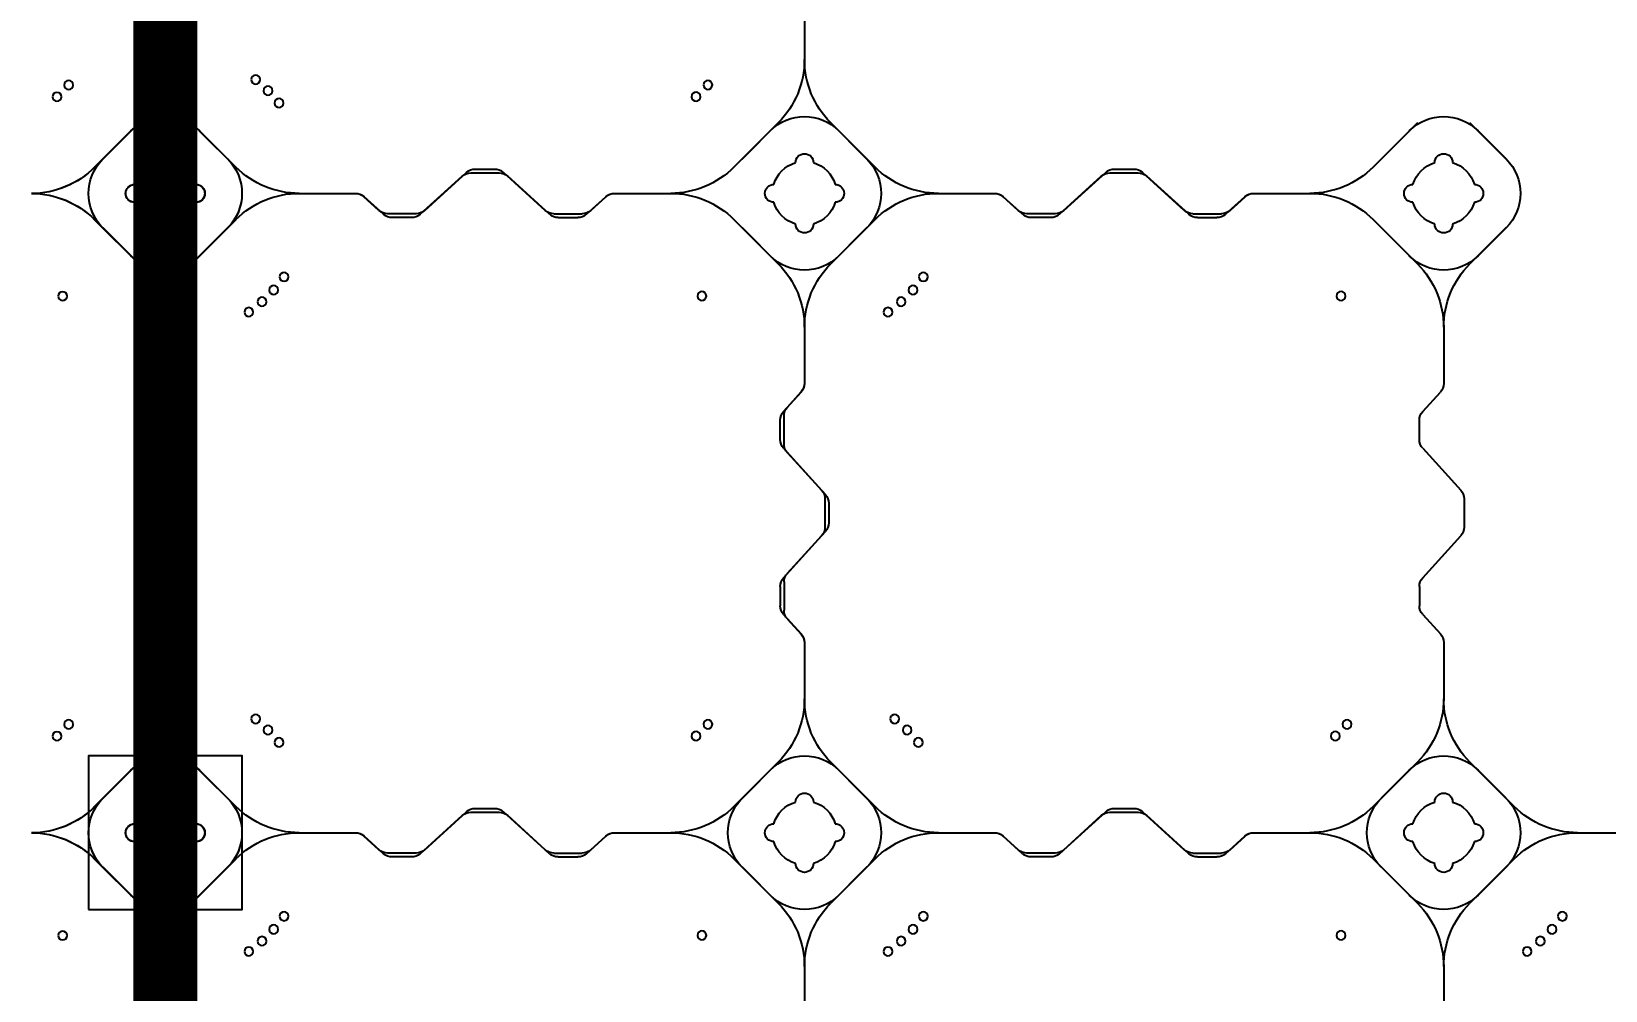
# Model space of a CAD drawing. Header units: millimetres. Extents: x -1612139 to -1260738, y 1141106 to 1536160.
# Drawn here: x -1323124 to -1321892, y 1256188 to 1256938 of the extents above; entities that cross this region are included whole.
import ezdxf

# ---------------------------------------------------------------- set-up
doc = ezdxf.new("R2010")
doc.units = ezdxf.units.MM
doc.header["$LTSCALE"] = 10
doc.layers.get('0').update_dxf_attribs({"linetype": 'CONTINUOUS'})
doc.layers.get('DEFPOINTS').update_dxf_attribs({"linetype": 'CONTINUOUS'})
doc.layers.add('W-FLOAT_BOWL浮筒', color=253, linetype='CONTINUOUS')
doc.styles.add('STANDARD_T3', font='simplex.shx', dxfattribs={"width": 0.7, "bigfont": 'gbcbig.shx'})
doc.dimstyles.new('W&&200', dxfattribs={"dimtxt": 700, "dimasz": 200, "dimexe": 500, "dimexo": 600, "dimgap": 200, "dimtad": 1, "dimdec": 0, "dimzin": 0, "dimdsep": 46, "dimtxsty": 'STANDARD_T3', "dimcen": 0.09, "dimclrd": 1, "dimclre": 1, "dimclrt": 7, "dimazin": 2, "dimtfac": 1, "dimtdec": 0, "dimtix": 1, "dimtmove": 2, "dimatfit": 3, "dimfxl": 100, "dimtolj": 1, "dimtzin": 0, "dimarcsym": 0})

# ---------------------------------------------------------------- blocks, each defined once
blk = doc.blocks.new('蓝色')
at = {"layer": 'W-FLOAT_BOWL浮筒', "color": 5}
for p, q in [((10006.3, -394.9), (10006.3, -350.9)), ((10006.3, -394.9), (10006.3, -351.1)), ((9951.1, -479.1), (9985.8, -444.4)), ((9979.5, -450.8), (9951.2, -479.1)), ((9957.5, -472.8), (9985.8, -444.5)), ((9957.5, -472.7), (9979.4, -450.8)), ((10061.6, -479.1), (10026.8, -444.4)), ((10055.2, -472.8), (10026.8, -444.5)), ((10033.2, -450.8), (10055.2, -472.7)), ((10033.2, -450.8), (10061.5, -479.1)), ((9985.8, -554.9), (9951.1, -520.1)), ((9979.5, -548.4), (9951.2, -520.1)), ((9979.4, -548.4), (9957.5, -526.5)), ((9957.5, -526.5), (9985.8, -554.8)), ((10026.8, -554.9), (10061.6, -520.1)), ((10055.2, -526.5), (10026.8, -554.8)), ((10033.2, -548.4), (10061.5, -520.1)), ((10055.2, -526.5), (10033.2, -548.4)), ((10006.3, -648.4), (10006.3, -604.2)), ((10006.3, -648.2), (10006.3, -604.2)), ((9989.9, -670.3), (10003.7, -655.1)), ((9992.9, -666.8), (10003.7, -654.9)), ((9987.3, -692.3), (9987.3, -677)), ((9990.3, -695.8), (9990.3, -673.5)), ((9989.9, -699), (10019.7, -731.8)), ((9992.9, -702.5), (10022.7, -735.3)), ((10022.3, -760.8), (10022.3, -738.5)), ((10025.3, -757.3), (10025.3, -742)), ((9989.9, -800.3), (10019.7, -767.5)), ((9992.9, -796.8), (10022.7, -764)), ((9987.3, -807), (9987.3, -822.3)), ((9990.3, -803.5), (9990.3, -825.8)), ((9989.9, -829), (10003.7, -844.2)), ((9992.9, -832.5), (10003.7, -844.4)), ((10006.3, -894.9), (10006.3, -850.9)), ((10006.3, -894.9), (10006.3, -851.1)), ((9951.1, -979.1), (9985.8, -944.4)), ((9957.5, -972.8), (9985.8, -944.5)), ((10061.6, -979.1), (10026.8, -944.4)), ((10055.2, -972.8), (10026.8, -944.5)), ((9979.5, -950.8), (9951.2, -979.1)), ((9957.5, -972.7), (9979.4, -950.8)), ((10033.2, -950.8), (10055.2, -972.7)), ((10033.2, -950.8), (10061.5, -979.1)), ((9985.8, -1054.9), (9951.1, -1020.1)), ((9979.5, -1048.4), (9951.2, -1020.1)), ((10026.8, -1054.9), (10061.6, -1020.1)), ((10033.2, -1048.4), (10061.5, -1020.1)), ((9979.4, -1048.4), (9957.5, -1026.5)), ((9957.5, -1026.5), (9985.8, -1054.8)), ((10055.2, -1026.5), (10026.8, -1054.8)), ((10055.2, -1026.5), (10033.2, -1048.4)), ((10006.3, -1148.4), (10006.3, -1104.2)), ((10006.3, -1148.2), (10006.3, -1104.2))]:
    blk.add_line(p, q, dxfattribs=at)
for centre in [(9926, -419.3), (9921.6, -575.2), (9930.8, -584.4), (9926, -919.3), (9921.6, -1075.2), (9930.8, -1084.4)]:
    blk.add_circle(centre, 3.5, dxfattribs=at)
for centre, radius, start, end in [((9936.3, -394.9), 70, 315, 0), ((9936.3, -395), 70, 315, 0), ((10076.3, -394.9), 70, 180, 225), ((10076.3, -395), 70, 180, 225), ((10006.3, -477.7), 38, 45, 135), ((10006.4, -477.7), 38, 45, 135), ((9901.6, -429.6), 70, 270, 315), ((9901.7, -429.6), 70, 270, 315), ((9984.4, -499.6), 38, 135, 225), ((9984.4, -499.7), 38, 135, 225), ((10006.3, -499.6), 25, 106.2602, 163.7398), ((10006.3, -499.6), 25, 106.2602, 163.7398), ((10006.3, -499.6), 25, 106.2602, 163.7398), ((10006.3, -499.6), 25, 106.2602, 163.7398), ((10006.3, -475.6), 7, 0, 180), ((10006.3, -475.6), 7, 0, 180), ((10006.3, -475.6), 7, 0, 180), ((10006.3, -475.6), 7, 0, 180), ((10006.3, -499.6), 25, 16.2602, 73.7398), ((10006.3, -499.6), 25, 16.2602, 73.7398), ((10006.3, -499.6), 25, 16.2602, 73.7398), ((10006.3, -499.6), 25, 16.2602, 73.7398), ((10028.3, -499.6), 38, 315, 45), ((10028.3, -499.7), 38, 315, 45), ((9901.6, -569.6), 70, 45, 90), ((9901.7, -569.6), 70, 45, 90), ((9982.3, -499.6), 7, 90, 270), ((9982.3, -499.6), 7, 90, 270), ((9982.3, -499.6), 7, 90, 270), ((9982.3, -499.6), 7, 90, 270), ((10030.3, -499.6), 7, 270, 90), ((10030.3, -499.6), 7, 270, 90), ((10030.3, -499.6), 7, 270, 90), ((10030.3, -499.6), 7, 270, 90), ((10006.3, -499.6), 25, 196.2602, 253.7398), ((10006.3, -499.6), 25, 196.2602, 253.7398), ((10006.3, -499.6), 25, 196.2602, 253.7398), ((10006.3, -499.6), 25, 196.2602, 253.7398), ((10006.3, -499.6), 25, 286.2602, 343.7398), ((10006.3, -499.6), 25, 286.2602, 343.7398), ((10006.3, -499.6), 25, 286.2602, 343.7398), ((10006.3, -499.6), 25, 286.2602, 343.7398), ((10006.3, -523.6), 7, 180, 0), ((10006.3, -523.6), 7, 180, 0), ((10006.3, -523.6), 7, 180, 0), ((10006.3, -523.6), 7, 180, 0), ((10006.3, -521.6), 38, 225, 315), ((10006.4, -521.6), 38, 225, 315), ((9936.3, -604.3), 70, 0, 45), ((9936.3, -604.3), 70, 0, 45), ((10076.3, -604.3), 70, 135, 180), ((10076.3, -604.3), 70, 135, 180), ((9996.3, -648.2), 10, 317.7263, 0), ((9996.3, -648.4), 10, 317.7263, 0), ((9997.3, -677), 10, 137.7263, 180), ((10000.3, -673.5), 10, 137.7263, 180), ((9997.3, -692.3), 10, 180, 222.2737), ((10000.3, -695.8), 10, 180, 222.2737), ((10012.3, -738.5), 10, 0, 42.2737), ((10015.3, -742), 10, 0, 42.2737), ((10012.3, -760.8), 10, 317.7263, 0), ((10015.3, -757.3), 10, 317.7263, 0), ((9997.3, -807), 10, 137.7263, 180), ((10000.3, -803.5), 10, 137.7263, 180), ((9997.3, -822.3), 10, 180, 222.2737), ((10000.3, -825.8), 10, 180, 222.2737), ((9996.3, -850.9), 10, 0, 42.2737), ((9996.3, -851.1), 10, 0, 42.2737), ((9936.3, -894.9), 70, 315, 0), ((9936.3, -895), 70, 315, 0), ((10076.3, -894.9), 70, 180, 225), ((10076.3, -895), 70, 180, 225), ((10006.3, -977.7), 38, 45, 135), ((10006.4, -977.7), 38, 45, 135), ((9984.4, -999.6), 38, 135, 225), ((10006.3, -975.6), 7, 0, 180), ((10006.3, -975.6), 7, 0, 180), ((10006.3, -975.6), 7, 0, 180), ((10006.3, -975.6), 7, 0, 180), ((10028.3, -999.6), 38, 315, 45), ((9901.6, -929.6), 70, 270, 315), ((9901.7, -929.6), 70, 270, 315), ((9984.4, -999.7), 38, 135, 225), ((10006.3, -999.6), 25, 106.2602, 163.7398), ((10006.3, -999.6), 25, 106.2602, 163.7398), ((10006.3, -999.6), 25, 106.2602, 163.7398), ((10006.3, -999.6), 25, 106.2602, 163.7398), ((10006.3, -999.6), 25, 16.2602, 73.7398), ((10006.3, -999.6), 25, 16.2602, 73.7398), ((10006.3, -999.6), 25, 16.2602, 73.7398), ((10006.3, -999.6), 25, 16.2602, 73.7398), ((10028.3, -999.7), 38, 315, 45), ((9982.3, -999.6), 7, 90, 270), ((9982.3, -999.6), 7, 90, 270), ((9982.3, -999.6), 7, 90, 270), ((9982.3, -999.6), 7, 90, 270), ((10030.3, -999.6), 7, 270, 90), ((10030.3, -999.6), 7, 270, 90), ((10030.3, -999.6), 7, 270, 90), ((10030.3, -999.6), 7, 270, 90), ((9901.6, -1069.6), 70, 45, 90), ((9901.7, -1069.6), 70, 45, 90), ((10006.3, -999.6), 25, 196.2602, 253.7398), ((10006.3, -999.6), 25, 196.2602, 253.7398), ((10006.3, -999.6), 25, 196.2602, 253.7398), ((10006.3, -999.6), 25, 196.2602, 253.7398), ((10006.3, -999.6), 25, 286.2602, 343.7398), ((10006.3, -999.6), 25, 286.2602, 343.7398), ((10006.3, -999.6), 25, 286.2602, 343.7398), ((10006.3, -999.6), 25, 286.2602, 343.7398), ((10006.3, -1023.6), 7, 180, 0), ((10006.3, -1023.6), 7, 180, 0), ((10006.3, -1023.6), 7, 180, 0), ((10006.3, -1023.6), 7, 180, 0), ((10006.3, -1021.6), 38, 225, 315), ((10006.4, -1021.6), 38, 225, 315), ((9936.3, -1104.3), 70, 0, 45), ((9936.3, -1104.3), 70, 0, 45), ((10076.3, -1104.3), 70, 135, 180), ((10076.3, -1104.3), 70, 135, 180)]:
    blk.add_arc(centre, radius, start, end, dxfattribs=at)
blk = doc.blocks.new('橙色')
at = {"layer": 'W-FLOAT_BOWL浮筒', "color": 30}
for p, q in [((10500, 104.7), (10500, 148.5)), ((11000, 104.7), (11000, 148.7)), ((11000, 104.7), (11000, 148.5)), ((11500, 104.7), (11500, 148.7)), ((11500, 104.7), (11500, 148.5)), ((10451.2, 26.8), (10479.5, 55.2)), ((10555.2, 20.5), (10520.5, 55.2)), ((10944.8, 20.5), (10979.5, 55.2)), ((10951.2, 26.8), (10979.5, 55.2)), ((11048.8, 26.8), (11020.5, 55.2)), ((11055.2, 20.5), (11020.5, 55.2)), ((11444.8, 20.5), (11479.5, 55.2)), ((11451.2, 26.8), (11479.5, 55.2)), ((11548.8, 26.8), (11520.5, 55.2)), ((11555.2, 20.5), (11520.5, 55.2)), ((10451.2, 26.9), (10473.1, 48.8)), ((10526.8, 48.8), (10555.2, 20.5)), ((10973.2, 48.8), (10944.8, 20.5)), ((10973.2, 48.8), (10944.8, 20.5)), ((10951.2, 26.9), (10973.1, 48.8)), ((11026.8, 48.8), (11055.2, 20.5)), ((11026.9, 48.8), (11048.8, 26.9)), ((11026.9, 48.8), (11048.8, 26.9)), ((11473.2, 48.8), (11444.8, 20.5)), ((11526.9, 48.8), (11548.8, 26.9)), ((10667.1, 13.4), (10655.3, 2.6)), ((10670.6, 16.4), (10655.5, 2.6)), ((10696.1, 16), (10673.9, 16)), ((10692.6, 19), (10677.4, 19)), ((10699.4, 16.4), (10732.1, -13.4)), ((10702.9, 13.4), (10735.6, -16.4)), ((10797.1, 13.4), (10764.4, -16.4)), ((10800.6, 16.4), (10767.9, -13.4)), ((10803.9, 16), (10826.1, 16)), ((10807.4, 19), (10822.6, 19)), ((10829.4, 16.4), (10844.5, 2.6)), ((10832.9, 13.4), (10844.7, 2.6)), ((11167.1, 13.4), (11155.3, 2.6)), ((11170.6, 16.4), (11155.5, 2.6)), ((11196.1, 16), (11173.9, 16)), ((11192.6, 19), (11177.4, 19)), ((11199.4, 16.4), (11232.1, -13.4)), ((11202.9, 13.4), (11235.6, -16.4)), ((11297.1, 13.4), (11264.4, -16.4)), ((11300.6, 16.4), (11267.9, -13.4)), ((11303.9, 16), (11326.1, 16)), ((11307.4, 19), (11322.6, 19)), ((11329.4, 16.4), (11344.5, 2.6)), ((11332.9, 13.4), (11344.7, 2.6)), ((10604.6, 0), (10648.7, 0)), ((10604.6, 0), (10648.5, 0)), ((10851.3, 0), (10895.3, 0)), ((10851.5, 0), (10895.3, 0)), ((11104.6, 0), (11148.7, 0)), ((11104.6, 0), (11148.5, 0)), ((11351.3, 0), (11395.3, 0)), ((11351.5, 0), (11395.3, 0)), ((11604.6, 0), (11648.7, 0)), ((10520.5, -55.2), (10555.2, -20.5)), ((10526.8, -48.8), (10555.2, -20.5)), ((10738.9, -16), (10761.1, -16)), ((10742.4, -19), (10757.6, -19)), ((10973.2, -48.8), (10944.8, -20.5)), ((10979.5, -55.2), (10944.8, -20.5)), ((10979.5, -55.2), (10944.8, -20.5)), ((11020.5, -55.2), (11055.2, -20.5)), ((11026.8, -48.8), (11055.2, -20.5)), ((11238.9, -16), (11261.1, -16)), ((11242.4, -19), (11257.6, -19)), ((11473.2, -48.8), (11444.8, -20.5)), ((11479.5, -55.2), (11444.8, -20.5)), ((11526.8, -48.8), (11555.2, -20.5)), ((10451.2, -26.8), (10479.5, -55.2)), ((10473.1, -48.8), (10451.2, -26.9)), ((10951.2, -26.8), (10979.5, -55.2)), ((10973.1, -48.8), (10951.2, -26.9)), ((11048.8, -26.8), (11020.5, -55.2)), ((11048.8, -26.8), (11020.5, -55.2)), ((11048.8, -26.9), (11026.9, -48.8)), ((11473.1, -48.8), (11451.2, -26.9)), ((11548.8, -26.8), (11520.5, -55.2)), ((11548.8, -26.9), (11526.9, -48.8)), ((10500, -148.5), (10500, -104.6)), ((11000, -148.7), (11000, -104.6)), ((11000, -148.7), (11000, -104.6)), ((11000, -148.5), (11000, -104.6)), ((11500, -148.7), (11500, -104.6)), ((10486.6, -167.1), (10497.4, -155.3)), ((10983.6, -170.6), (10997.4, -155.5)), ((10983.6, -170.6), (10997.4, -155.5)), ((10986.6, -167.1), (10997.4, -155.3)), ((11483.6, -170.6), (11497.4, -155.5)), ((10484, -196.1), (10484, -173.9)), ((10981, -192.6), (10981, -177.4)), ((10981, -192.6), (10981, -177.4)), ((10984, -196.1), (10984, -173.9)), ((11481, -192.6), (11481, -177.4)), ((10486.6, -202.9), (10516.4, -235.6)), ((10983.6, -199.4), (11013.4, -232.1)), ((10983.6, -199.4), (11013.4, -232.1)), ((10986.6, -202.9), (11016.4, -235.6)), ((11483.6, -199.4), (11513.4, -232.1)), ((10519, -257.6), (10519, -242.4)), ((11016, -261.1), (11016, -238.9)), ((11016, -261.1), (11016, -238.9)), ((11019, -257.6), (11019, -242.4)), ((11516, -261.1), (11516, -238.9)), ((10486.6, -297.1), (10516.4, -264.4)), ((10983.6, -300.6), (11013.4, -267.9)), ((10983.6, -300.6), (11013.4, -267.9)), ((10986.6, -297.1), (11016.4, -264.4)), ((11483.6, -300.6), (11513.4, -267.9)), ((10484, -303.9), (10484, -326.1)), ((10981, -307.4), (10981, -322.6)), ((10981, -307.4), (10981, -322.6)), ((10984, -303.9), (10984, -326.1)), ((11481, -307.4), (11481, -322.6)), ((10983.6, -329.4), (10997.4, -344.5)), ((10983.6, -329.4), (10997.4, -344.5)), ((11483.6, -329.4), (11497.4, -344.5)), ((10486.6, -332.9), (10497.4, -344.7)), ((10986.6, -332.9), (10997.4, -344.7)), ((10500, -395.3), (10500, -351.5)), ((11000, -395.3), (11000, -351.3)), ((11000, -395.3), (11000, -351.3)), ((11000, -395.3), (11000, -351.5)), ((11500, -395.3), (11500, -351.3)), ((10451.2, -473.2), (10479.5, -444.8)), ((10451.2, -473.1), (10473.1, -451.2)), ((10555.2, -479.5), (10520.5, -444.8)), ((10526.8, -451.2), (10555.2, -479.5)), ((10944.8, -479.5), (10979.5, -444.8)), ((10944.8, -479.5), (10979.5, -444.8)), ((10973.2, -451.2), (10944.8, -479.5)), ((10951.2, -473.2), (10979.5, -444.8)), ((10951.2, -473.1), (10973.1, -451.2)), ((11048.8, -473.2), (11020.5, -444.8)), ((11048.8, -473.2), (11020.5, -444.8)), ((11055.2, -479.5), (11020.5, -444.8)), ((11026.8, -451.2), (11055.2, -479.5)), ((11026.9, -451.2), (11048.8, -473.1)), ((11444.8, -479.5), (11479.5, -444.8)), ((11473.2, -451.2), (11444.8, -479.5)), ((11548.8, -473.2), (11520.5, -444.8)), ((11526.9, -451.2), (11548.8, -473.1)), ((10667.1, -486.6), (10655.3, -497.4)), ((10670.6, -483.6), (10655.5, -497.4)), ((10696.1, -484), (10673.9, -484)), ((10692.6, -481), (10677.4, -481)), ((10699.4, -483.6), (10732.1, -513.4)), ((10702.9, -486.6), (10735.6, -516.4)), ((10797.1, -486.6), (10764.4, -516.4)), ((10800.6, -483.6), (10767.9, -513.4)), ((10803.9, -484), (10826.1, -484)), ((10807.4, -481), (10822.6, -481)), ((10829.4, -483.6), (10844.5, -497.4)), ((10832.9, -486.6), (10844.7, -497.4)), ((11167.1, -486.6), (11155.3, -497.4)), ((11170.6, -483.6), (11155.5, -497.4)), ((11196.1, -484), (11173.9, -484)), ((11192.6, -481), (11177.4, -481)), ((11199.4, -483.6), (11232.1, -513.4)), ((11202.9, -486.6), (11235.6, -516.4)), ((11297.1, -486.6), (11264.4, -516.4)), ((11300.6, -483.6), (11267.9, -513.4)), ((11303.9, -484), (11326.1, -484)), ((11307.4, -481), (11322.6, -481)), ((11329.4, -483.6), (11344.5, -497.4)), ((11332.9, -486.6), (11344.7, -497.4)), ((10604.6, -500), (10648.7, -500)), ((10604.6, -500), (10648.5, -500)), ((10851.3, -500), (10895.3, -500)), ((10851.5, -500), (10895.3, -500)), ((11104.6, -500), (11148.7, -500)), ((11104.6, -500), (11148.5, -500)), ((11351.3, -500), (11395.3, -500)), ((11351.5, -500), (11395.3, -500)), ((10738.9, -516), (10761.1, -516)), ((11238.9, -516), (11261.1, -516)), ((10451.2, -526.8), (10479.5, -555.2)), ((10473.1, -548.8), (10451.2, -526.9)), ((10520.5, -555.2), (10555.2, -520.5)), ((10526.8, -548.8), (10555.2, -520.5)), ((10742.4, -519), (10757.6, -519)), ((10973.2, -548.8), (10944.8, -520.5)), ((10979.5, -555.2), (10944.8, -520.5)), ((10973.2, -548.8), (10944.8, -520.5)), ((10951.2, -526.8), (10979.5, -555.2)), ((10973.1, -548.8), (10951.2, -526.9)), ((11020.5, -555.2), (11055.2, -520.5)), ((11048.8, -526.8), (11020.5, -555.2)), ((11026.8, -548.8), (11055.2, -520.5)), ((11048.8, -526.9), (11026.9, -548.8)), ((11048.8, -526.9), (11026.9, -548.8)), ((11242.4, -519), (11257.6, -519)), ((11473.2, -548.8), (11444.8, -520.5)), ((11479.5, -555.2), (11444.8, -520.5)), ((11548.8, -526.8), (11520.5, -555.2)), ((11548.8, -526.9), (11526.9, -548.8)), ((10500, -648.5), (10500, -604.6)), ((11000, -648.7), (11000, -604.6))]:
    blk.add_line(p, q, dxfattribs=at)
for centre in [(10565.3, 92.9), (10575.6, 84.8), (11065.3, 92.9), (11075.6, 84.8), (11565.3, 92.9), (11575.6, 84.8), (10584.8, 75.6), (10919.7, 80.3), (11084.8, 75.6), (11419.7, 80.3), (11584.8, 75.6), (10592.9, 65.3), (11092.9, 65.3), (11592.9, 65.3), (10589, -70.6), (10915.2, -75.6), (11089, -70.6), (11415.2, -75.6), (10570.6, -89), (10580.3, -80.3), (10924.4, -84.8), (11070.6, -89), (11080.3, -80.3), (11424.4, -84.8), (10565.3, -407.1), (11065.3, -407.1), (10575.6, -415.2), (10919.7, -419.7), (11075.6, -415.2), (11419.7, -419.7), (10584.8, -424.4), (11084.8, -424.4), (10592.9, -434.7), (11092.9, -434.7), (10580.3, -580.3), (10589, -570.6), (10915.2, -575.6), (10570.6, -589), (10924.4, -584.8)]:
    blk.add_circle(centre, 3.5, dxfattribs=at)
for centre, radius, start, end in [((10430, 104.7), 70, 315, 0), ((10570, 104.7), 70, 180, 225), ((10930, 104.7), 70, 315, 0), ((10930, 104.7), 70, 315, 0), ((11070, 104.7), 70, 180, 225), ((11070, 104.7), 70, 180, 225), ((11430, 104.7), 70, 315, 0), ((11430, 104.7), 70, 315, 0), ((11570, 104.7), 70, 180, 225), ((11570, 104.7), 70, 180, 225), ((10500, 22), 38, 45, 135), ((11000, 22), 38, 45, 135), ((11000, 22), 38, 45, 135), ((11000, 22), 38, 45, 135), ((11500, 22), 38, 45, 135), ((10478, 0), 38, 135, 225), ((10478, 0), 38, 135, 225), ((10500, 24), 7, 0, 180), ((10500, 24), 7, 0, 180), ((10978, 0), 38, 135, 225), ((11000, 24), 7, 0, 180), ((11000, 24), 7, 0, 180), ((11000, 24), 7, 0, 180), ((11000, 24), 7, 0, 180), ((11000, 24), 7, 0, 180), ((11022, 0), 38, 315, 45), ((11022, 0), 38, 315, 45), ((11022, 0), 38, 315, 45), ((11478, 0), 38, 135, 225), ((11500, 24), 7, 0, 180), ((11500, 24), 7, 0, 180), ((11500, 24), 7, 0, 180), ((11522, 0), 38, 315, 45), ((11522, 0), 38, 315, 45), ((10500, 0), 25, 106.2602, 163.7398), ((10500, 0), 25, 106.2602, 163.7398), ((10500, 0), 25, 16.2602, 73.7398), ((10500, 0), 25, 16.2602, 73.7398), ((10604.7, 70), 70, 225, 270), ((10604.7, 70), 70, 225, 270), ((10673.9, 6), 10, 90, 132.2737), ((10677.4, 9), 10, 90, 132.2737), ((10692.6, 9), 10, 47.7263, 90), ((10696.1, 6), 10, 47.7263, 90), ((10803.9, 6), 10, 90, 132.2737), ((10807.4, 9), 10, 90, 132.2737), ((10822.6, 9), 10, 47.7263, 90), ((10826.1, 6), 10, 47.7263, 90), ((10895.3, 70), 70, 270, 315), ((10895.3, 70), 70, 270, 315), ((11000, 0), 25, 106.2602, 163.7398), ((11000, 0), 25, 106.2602, 163.7398), ((11000, 0), 25, 106.2602, 163.7398), ((11000, 0), 25, 106.2602, 163.7398), ((11000, 0), 25, 106.2602, 163.7398), ((11000, 0), 25, 16.2602, 73.7398), ((11000, 0), 25, 16.2602, 73.7398), ((11000, 0), 25, 16.2602, 73.7398), ((11000, 0), 25, 16.2602, 73.7398), ((11000, 0), 25, 16.2602, 73.7398), ((11104.7, 70), 70, 225, 270), ((11104.7, 70), 70, 225, 270), ((11173.9, 6), 10, 90, 132.2737), ((11177.4, 9), 10, 90, 132.2737), ((11192.6, 9), 10, 47.7263, 90), ((11196.1, 6), 10, 47.7263, 90), ((11303.9, 6), 10, 90, 132.2737), ((11307.4, 9), 10, 90, 132.2737), ((11322.6, 9), 10, 47.7263, 90), ((11326.1, 6), 10, 47.7263, 90), ((11395.3, 70), 70, 270, 315), ((11395.3, 70), 70, 270, 315), ((11500, 0), 25, 106.2602, 163.7398), ((11500, 0), 25, 106.2602, 163.7398), ((11500, 0), 25, 106.2602, 163.7398), ((11500, 0), 25, 16.2602, 73.7398), ((11500, 0), 25, 16.2602, 73.7398), ((11500, 0), 25, 16.2602, 73.7398), ((11604.7, 70), 70, 225, 270), ((10476, 0), 7, 90, 270), ((10476, 0), 7, 90, 270), ((10524, 0), 7, 270, 90), ((10524, 0), 7, 270, 90), ((10604.7, -70), 70, 90, 135), ((10604.7, -70), 70, 90, 135), ((10648.5, 10), 10, 270, 312.2737), ((10648.7, 10), 10, 270, 312.2737), ((10851.3, 10), 10, 227.7263, 270), ((10851.5, 10), 10, 227.7263, 270), ((10895.3, -70), 70, 45, 90), ((10895.3, -70), 70, 45, 90), ((10976, 0), 7, 90, 270), ((10976, 0), 7, 90, 270), ((10976, 0), 7, 90, 270), ((10976, 0), 7, 90, 270), ((10976, 0), 7, 90, 270), ((11024, 0), 7, 270, 90), ((11024, 0), 7, 270, 90), ((11024, 0), 7, 270, 90), ((11024, 0), 7, 270, 90), ((11024, 0), 7, 270, 90), ((11104.7, -70), 70, 90, 135), ((11104.7, -70), 70, 90, 135), ((11148.5, 10), 10, 270, 312.2737), ((11148.7, 10), 10, 270, 312.2737), ((11351.3, 10), 10, 227.7263, 270), ((11351.5, 10), 10, 227.7263, 270), ((11395.3, -70), 70, 45, 90), ((11395.3, -70), 70, 45, 90), ((11476, 0), 7, 90, 270), ((11476, 0), 7, 90, 270), ((11476, 0), 7, 90, 270), ((11524, 0), 7, 270, 90), ((11524, 0), 7, 270, 90), ((11524, 0), 7, 270, 90), ((11604.7, -70), 70, 90, 135), ((10500, 0), 25, 196.2602, 253.7398), ((10500, 0), 25, 196.2602, 253.7398), ((10500, 0), 25, 286.2602, 343.7398), ((10500, 0), 25, 286.2602, 343.7398), ((11000, 0), 25, 196.2602, 253.7398), ((11000, 0), 25, 196.2602, 253.7398), ((11000, 0), 25, 196.2602, 253.7398), ((11000, 0), 25, 196.2602, 253.7398), ((11000, 0), 25, 196.2602, 253.7398), ((11000, 0), 25, 286.2602, 343.7398), ((11000, 0), 25, 286.2602, 343.7398), ((11000, 0), 25, 286.2602, 343.7398), ((11000, 0), 25, 286.2602, 343.7398), ((11000, 0), 25, 286.2602, 343.7398), ((11500, 0), 25, 196.2602, 253.7398), ((11500, 0), 25, 196.2602, 253.7398), ((11500, 0), 25, 196.2602, 253.7398), ((11500, 0), 25, 286.2602, 343.7398), ((11500, 0), 25, 286.2602, 343.7398), ((11500, 0), 25, 286.2602, 343.7398), ((10500, -24), 7, 180, 0), ((10500, -24), 7, 180, 0), ((10738.9, -6), 10, 227.7263, 270), ((10742.4, -9), 10, 227.7263, 270), ((10757.6, -9), 10, 270, 312.2737), ((10761.1, -6), 10, 270, 312.2737), ((11000, -24), 7, 180, 0), ((11000, -24), 7, 180, 0), ((11000, -24), 7, 180, 0), ((11000, -24), 7, 180, 0), ((11000, -24), 7, 180, 0), ((11238.9, -6), 10, 227.7263, 270), ((11242.4, -9), 10, 227.7263, 270), ((11257.6, -9), 10, 270, 312.2737), ((11261.1, -6), 10, 270, 312.2737), ((11500, -24), 7, 180, 0), ((11500, -24), 7, 180, 0), ((11500, -24), 7, 180, 0), ((10500, -22), 38, 225, 315), ((11000, -22), 38, 225, 315), ((11000, -22), 38, 225, 315), ((11500, -22), 38, 225, 315), ((11500, -22), 38, 225, 315), ((10430, -104.7), 70, 0, 45), ((10570, -104.7), 70, 135, 180), ((10930, -104.7), 70, 0, 45), ((10930, -104.7), 70, 0, 45), ((10930, -104.7), 70, 0, 45), ((11070, -104.7), 70, 135, 180), ((11070, -104.7), 70, 135, 180), ((11070, -104.7), 70, 135, 180), ((11430, -104.7), 70, 0, 45), ((11570, -104.7), 70, 135, 180), ((10490, -148.5), 10, 317.7263, 0), ((10990, -148.5), 10, 317.7263, 0), ((10990, -148.7), 10, 317.7263, 0), ((10990, -148.7), 10, 317.7263, 0), ((11490, -148.7), 10, 317.7263, 0), ((10494, -173.9), 10, 137.7263, 180), ((10991, -177.4), 10, 137.7263, 180), ((10991, -177.4), 10, 137.7263, 180), ((10994, -173.9), 10, 137.7263, 180), ((11491, -177.4), 10, 137.7263, 180), ((10494, -196.1), 10, 180, 222.2737), ((10991, -192.6), 10, 180, 222.2737), ((10991, -192.6), 10, 180, 222.2737), ((10994, -196.1), 10, 180, 222.2737), ((11491, -192.6), 10, 180, 222.2737), ((11006, -238.9), 10, 0, 42.2737), ((11006, -238.9), 10, 0, 42.2737), ((11506, -238.9), 10, 0, 42.2737), ((10509, -242.4), 10, 0, 42.2737), ((11009, -242.4), 10, 0, 42.2737), ((10509, -257.6), 10, 317.7263, 0), ((11009, -257.6), 10, 317.7263, 0), ((11006, -261.1), 10, 317.7263, 0), ((11006, -261.1), 10, 317.7263, 0), ((11506, -261.1), 10, 317.7263, 0), ((10494, -303.9), 10, 137.7263, 180), ((10991, -307.4), 10, 137.7263, 180), ((10991, -307.4), 10, 137.7263, 180), ((10994, -303.9), 10, 137.7263, 180), ((11491, -307.4), 10, 137.7263, 180), ((10494, -326.1), 10, 180, 222.2737), ((10991, -322.6), 10, 180, 222.2737), ((10991, -322.6), 10, 180, 222.2737), ((10994, -326.1), 10, 180, 222.2737), ((11491, -322.6), 10, 180, 222.2737), ((10490, -351.5), 10, 0, 42.2737), ((10990, -351.3), 10, 0, 42.2737), ((10990, -351.3), 10, 0, 42.2737), ((10990, -351.5), 10, 0, 42.2737), ((11490, -351.3), 10, 0, 42.2737), ((10430, -395.3), 70, 315, 0), ((10570, -395.3), 70, 180, 225), ((10930, -395.3), 70, 315, 0), ((10930, -395.3), 70, 315, 0), ((10930, -395.3), 70, 315, 0), ((11070, -395.3), 70, 180, 225), ((11070, -395.3), 70, 180, 225), ((11070, -395.3), 70, 180, 225), ((11430, -395.3), 70, 315, 0), ((11570, -395.3), 70, 180, 225), ((10500, -478), 38, 45, 135), ((11000, -478), 38, 45, 135), ((11000, -478), 38, 45, 135), ((11500, -478), 38, 45, 135), ((10478, -500), 38, 135, 225), ((10478, -500), 38, 135, 225), ((10500, -500), 25, 106.2602, 163.7398), ((10500, -500), 25, 106.2602, 163.7398), ((10500, -476), 7, 0, 180), ((10500, -476), 7, 0, 180), ((10500, -500), 25, 16.2602, 73.7398), ((10500, -500), 25, 16.2602, 73.7398), ((10604.7, -430), 70, 225, 270), ((10604.7, -430), 70, 225, 270), ((10895.3, -430), 70, 270, 315), ((10895.3, -430), 70, 270, 315), ((11000, -500), 25, 106.2602, 163.7398), ((11000, -500), 25, 106.2602, 163.7398), ((11000, -500), 25, 106.2602, 163.7398), ((11000, -500), 25, 106.2602, 163.7398), ((11000, -500), 25, 106.2602, 163.7398), ((11000, -476), 7, 0, 180), ((11000, -476), 7, 0, 180), ((11000, -476), 7, 0, 180), ((11000, -476), 7, 0, 180), ((11000, -476), 7, 0, 180), ((11000, -500), 25, 16.2602, 73.7398), ((11000, -500), 25, 16.2602, 73.7398), ((11000, -500), 25, 16.2602, 73.7398), ((11000, -500), 25, 16.2602, 73.7398), ((11000, -500), 25, 16.2602, 73.7398), ((11022, -500), 38, 315, 45), ((11022, -500), 38, 315, 45), ((11022, -500), 38, 315, 45), ((11104.7, -430), 70, 225, 270), ((11104.7, -430), 70, 225, 270), ((11395.3, -430), 70, 270, 315), ((11395.3, -430), 70, 270, 315), ((11500, -500), 25, 106.2602, 163.7398), ((11500, -500), 25, 106.2602, 163.7398), ((11500, -476), 7, 0, 180), ((11500, -476), 7, 0, 180), ((11500, -500), 25, 16.2602, 73.7398), ((11500, -500), 25, 16.2602, 73.7398), ((11522, -500), 38, 315, 45), ((11522, -500), 38, 315, 45), ((10673.9, -494), 10, 90, 132.2737), ((10677.4, -491), 10, 90, 132.2737), ((10692.6, -491), 10, 47.7263, 90), ((10696.1, -494), 10, 47.7263, 90), ((10803.9, -494), 10, 90, 132.2737), ((10807.4, -491), 10, 90, 132.2737), ((10822.6, -491), 10, 47.7263, 90), ((10826.1, -494), 10, 47.7263, 90), ((11173.9, -494), 10, 90, 132.2737), ((11177.4, -491), 10, 90, 132.2737), ((11192.6, -491), 10, 47.7263, 90), ((11196.1, -494), 10, 47.7263, 90), ((11303.9, -494), 10, 90, 132.2737), ((11307.4, -491), 10, 90, 132.2737), ((11322.6, -491), 10, 47.7263, 90), ((11326.1, -494), 10, 47.7263, 90), ((10476, -500), 7, 90, 270), ((10476, -500), 7, 90, 270), ((10524, -500), 7, 270, 90), ((10524, -500), 7, 270, 90), ((10604.7, -570), 70, 90, 135), ((10604.7, -570), 70, 90, 135), ((10648.5, -490), 10, 270, 312.2737), ((10648.7, -490), 10, 270, 312.2737), ((10851.3, -490), 10, 227.7263, 270), ((10851.5, -490), 10, 227.7263, 270), ((10895.3, -570), 70, 45, 90), ((10895.3, -570), 70, 45, 90), ((10976, -500), 7, 90, 270), ((10976, -500), 7, 90, 270), ((10976, -500), 7, 90, 270), ((10976, -500), 7, 90, 270), ((10976, -500), 7, 90, 270), ((11024, -500), 7, 270, 90), ((11024, -500), 7, 270, 90), ((11024, -500), 7, 270, 90), ((11024, -500), 7, 270, 90), ((11024, -500), 7, 270, 90), ((11104.7, -570), 70, 90, 135), ((11104.7, -570), 70, 90, 135), ((11148.5, -490), 10, 270, 312.2737), ((11148.7, -490), 10, 270, 312.2737), ((11351.3, -490), 10, 227.7263, 270), ((11351.5, -490), 10, 227.7263, 270), ((11395.3, -570), 70, 45, 90), ((11395.3, -570), 70, 45, 90), ((11476, -500), 7, 90, 270), ((11476, -500), 7, 90, 270), ((11524, -500), 7, 270, 90), ((11524, -500), 7, 270, 90), ((10500, -500), 25, 196.2602, 253.7398), ((10500, -500), 25, 196.2602, 253.7398), ((10500, -500), 25, 286.2602, 343.7398), ((10500, -500), 25, 286.2602, 343.7398), ((10738.9, -506), 10, 227.7263, 270), ((10742.4, -509), 10, 227.7263, 270), ((10757.6, -509), 10, 270, 312.2737), ((10761.1, -506), 10, 270, 312.2737), ((11000, -500), 25, 196.2602, 253.7398), ((11000, -500), 25, 196.2602, 253.7398), ((11000, -500), 25, 196.2602, 253.7398), ((11000, -500), 25, 196.2602, 253.7398), ((11000, -500), 25, 196.2602, 253.7398), ((11000, -500), 25, 286.2602, 343.7398), ((11000, -500), 25, 286.2602, 343.7398), ((11000, -500), 25, 286.2602, 343.7398), ((11000, -500), 25, 286.2602, 343.7398), ((11000, -500), 25, 286.2602, 343.7398), ((11238.9, -506), 10, 227.7263, 270), ((11242.4, -509), 10, 227.7263, 270), ((11257.6, -509), 10, 270, 312.2737), ((11261.1, -506), 10, 270, 312.2737), ((11500, -500), 25, 196.2602, 253.7398), ((11500, -500), 25, 196.2602, 253.7398), ((11500, -500), 25, 286.2602, 343.7398), ((11500, -500), 25, 286.2602, 343.7398), ((10500, -524), 7, 180, 0), ((10500, -524), 7, 180, 0), ((11000, -524), 7, 180, 0), ((11000, -524), 7, 180, 0), ((11000, -524), 7, 180, 0), ((11000, -524), 7, 180, 0), ((11000, -524), 7, 180, 0), ((11500, -524), 7, 180, 0), ((11500, -524), 7, 180, 0), ((10500, -522), 38, 225, 315), ((11000, -522), 38, 225, 315), ((11000, -522), 38, 225, 315), ((11000, -522), 38, 225, 315), ((11500, -522), 38, 225, 315), ((10430, -604.7), 70, 0, 45), ((10570, -604.7), 70, 135, 180), ((10930, -604.7), 70, 0, 45), ((11070, -604.7), 70, 135, 180)]:
    blk.add_arc(centre, radius, start, end, dxfattribs=at)
blk = doc.blocks.new('*D183')
at = {"color": 1, "lineweight": -2, "transparency": 16777216}
for p, q in [((-1333518.8, 1271320.9), (-1333518.8, 1271920.9)), ((-1311518.8, 1271320.9), (-1311518.8, 1271920.9)), ((-1333318.8, 1271420.9), (-1311718.8, 1271420.9))]:
    blk.add_line(p, q, dxfattribs=at)
at = {"color": 1, "transparency": 16777216}
for points in [[(-1333318.8, 1271454.3), (-1333318.8, 1271387.6), (-1333518.8, 1271420.9)], [(-1311718.8, 1271454.3), (-1311718.8, 1271387.6), (-1311518.8, 1271420.9)]]:
    blk.add_solid(points, dxfattribs=at)
at = {"layer": 'DEFPOINTS', "color": 0, "transparency": 16777216}
for p in [(-1311518.8, 1271420.9), (-1333518.8, 1256311.5), (-1311518.8, 1253811.5)]:
    blk.add_point(p, dxfattribs=at)
at = {"color": 7, "transparency": 16777216, "insert": (-1321828.2, 1271970.9), "char_height": 700, "attachment_point": 5, "style": 'STANDARD_T3'}
blk.add_mtext('\\A1;22000', dxfattribs=at)
blk = doc.blocks.new('LGZ')
at = {"color": 6}
blk.add_lwpolyline([(-60, -60), (60, -60), (60, 60), (-60, 60)], close=True, dxfattribs=at)

msp = doc.modelspace()

# ---------------------------------------------------------------- linework, layer by layer
at = {"color": 6, "const_width": 50}
msp.add_lwpolyline([(-1333018.8, 1255811.5), (-1324018.8, 1255811.5), (-1324018.8, 1267811.5), (-1323018.8, 1267811.5), (-1323018.8, 1255811.5), (-1313018.8, 1255811.5), (-1313018.8, 1267811.5), (-1312018.8, 1267811.5), (-1312018.8, 1253811.5)], dxfattribs=at)

# ---------------------------------------------------------------- block references
at = {"xscale": -1, "rotation": 180}
for name, p in [('橙色', (-1333518.8, 1256311.5)), ('蓝色', (-1333025.2, 1255811.8))]:
    msp.add_blockref(name, p, dxfattribs=at)
msp.add_blockref('LGZ', (-1323018.8, 1256311.5))

# ---------------------------------------------------------------- dimensions: what is measured, and where the dimension line sits
dim = msp.add_linear_dim(base=(-1311518.8, 1271420.9), p1=(-1333518.8, 1256311.5), p2=(-1311518.8, 1253811.5), dimstyle='W&&200', override={"dimfxlon": 1})
dim.commit()
dim.dimension.update_dxf_attribs({"geometry": '*D183', "text_midpoint": (-1321828.2, 1271970.9), "dimtype": 160})

doc.saveas('drawing.dxf')
